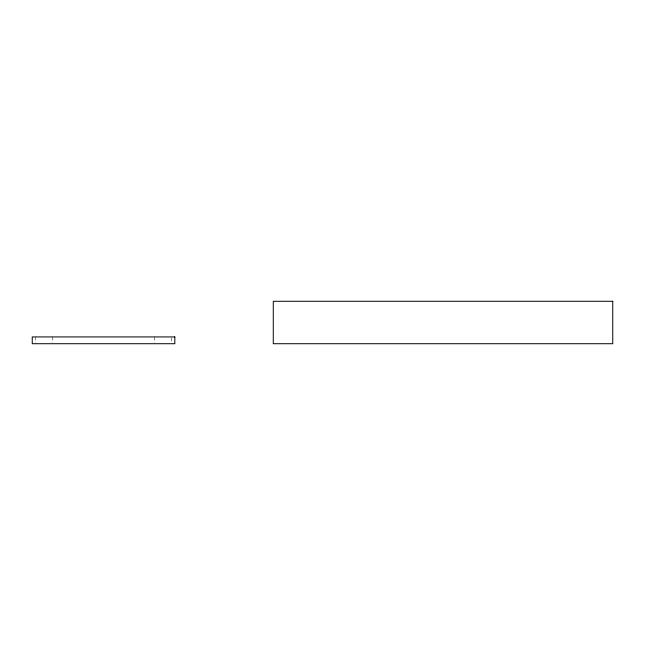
<?xml version="1.0" encoding="UTF-8"?>
<svg xmlns="http://www.w3.org/2000/svg" width="645" height="645" viewBox="0 0 645 645"><rect width="100%" height="100%" fill="white"/><g stroke="black" fill="none" stroke-linecap="round" stroke-linejoin="round"><path stroke-width="0.48" stroke-dasharray="3.23 2.42" d="M171.433 337.899L171.433 342.745M154.461 336.924L154.461 342.745M52.616 336.924L52.616 342.745M35.644 336.924L35.644 342.745"/><path stroke-width="0.97" d="M612.75 301.28L273.278 301.28L273.278 343.721L612.75 343.721L612.75 301.28M174.827 336.924L32.25 336.924L32.25 343.721L174.827 343.721L174.827 336.924"/></g></svg>
